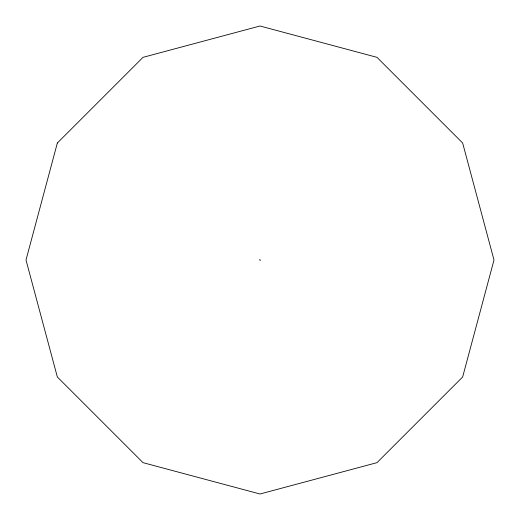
<?xml version="1.0" encoding="UTF-8"?>
<svg xmlns="http://www.w3.org/2000/svg" width="520" height="520" viewBox="0 0 520 520"><rect width="100%" height="100%" fill="white"/><g stroke="black" fill="none" stroke-linecap="round" stroke-linejoin="round"><path stroke-width="0.78" d="M57.35 143L26 260L57.35 377L143 462.651L260 494L377 462.651L462.651 377L494 260L462.651 143L377 57.35L260 26L143 57.35L57.35 143M259.786 259.877L260.214 260.124L259.786 259.877"/></g></svg>
